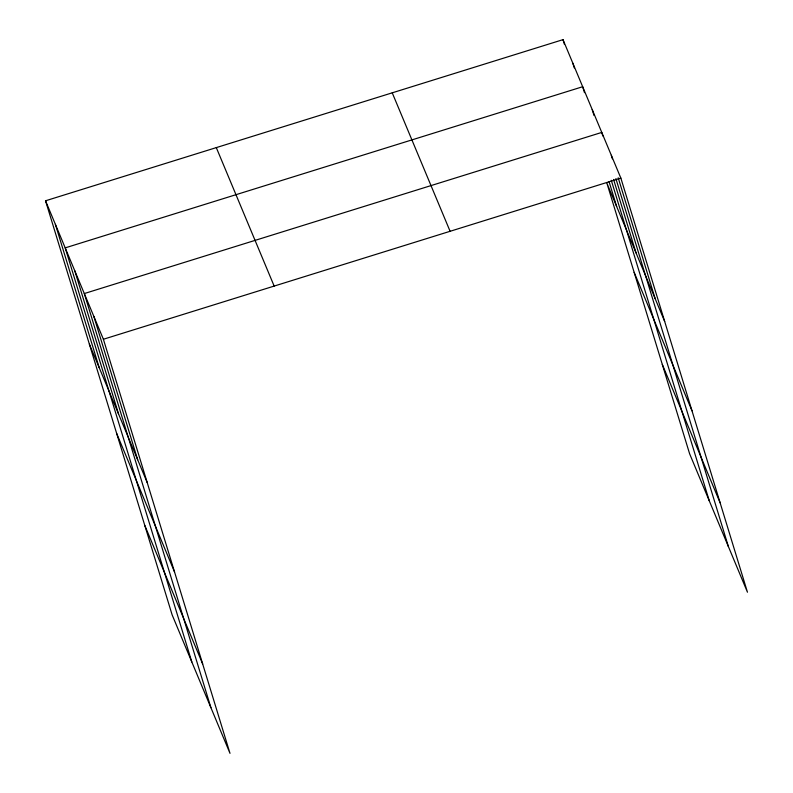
<?xml version="1.0" encoding="UTF-8"?>
<svg xmlns="http://www.w3.org/2000/svg" width="793" height="793" viewBox="0 0 793 793"><rect width="100%" height="100%" fill="white"/><g stroke="black" fill="none" stroke-linecap="round" stroke-linejoin="round"><path stroke-width="1.19" d="M45.538 200.788L103.397 339.255L230 753.35L172.14 614.882L45.538 200.788L563 39.65L620.86 178.118L747.462 592.212L689.603 453.745L606.833 182.995L664.683 321.462M103.397 339.255L620.86 178.118M634.142 272.336L692.002 410.804M662.294 364.393L720.143 502.861M392.238 92.831L450.097 231.288M216.301 147.617L274.16 286.085M89.371 344.132L147.22 482.6M116.68 433.484L174.539 571.951M144.832 525.531L202.681 663.999M611.314 155.269L612.394 158.828M618.193 177.781L655.137 298.614M602.849 135.98L601.768 132.421L84.306 293.559L210.908 707.653M615.893 178.623L728.37 546.516M592.222 109.573L594.026 115.5M613.584 179.466L636.045 252.917M584.481 92.652L582.677 86.724L65.214 247.872L191.817 661.967M611.284 180.318L709.279 500.819M572.843 63.192L574.291 67.93M609.054 181.656L616.667 206.527M563 39.65L564.457 44.388M93.852 316.407L137.675 459.752M74.76 270.72L118.583 414.055M55.381 224.33L99.204 367.674"/></g></svg>
